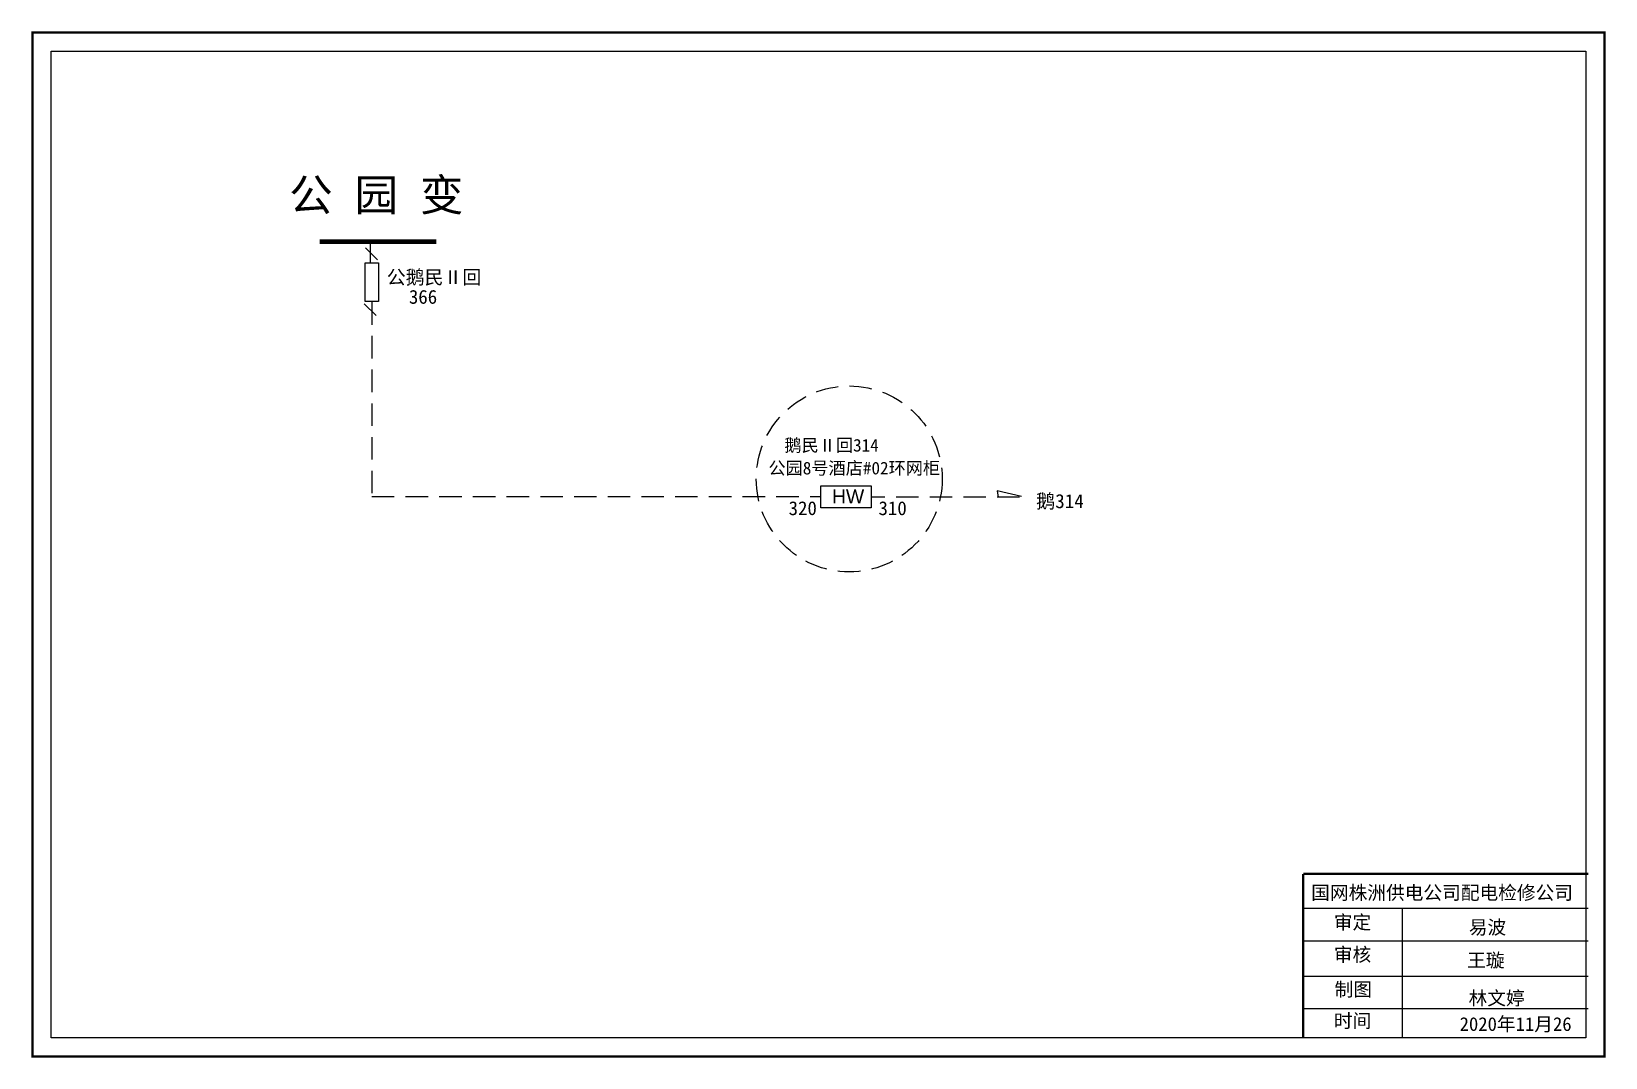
# Model space of a CAD drawing. Extents: x 0 to 344, y 0 to 224.
import ezdxf

# ---------------------------------------------------------------- set-up
doc = ezdxf.new("R2010")
doc.units = 0
doc.header["$LTSCALE"] = 0.774411
doc.linetypes.add('ACAD_ISO02W100', pattern=[15, 12, -3])
doc.linetypes.add('DASHED2', pattern=[9.525, 6.35, -3.175])
doc.layers.get('0').update_dxf_attribs({"linetype": 'CONTINUOUS'})
doc.styles.get("Standard").update_dxf_attribs({"font": 'simkai_0.ttf', "height": 2.5})
doc.styles.add('字体', font='simkai_0.ttf', dxfattribs={"height": 2.5})

msp = doc.modelspace()

# ---------------------------------------------------------------- linework, layer by layer
at = {"linetype": 'Continuous'}
for p, q in [((75.37, 174.26), (72.75, 176.87)), ((75.08, 162.05), (72.46, 164.66)), ((211.02, 123.71), (211.25, 122.32)), ((216.34, 122.44), (211.02, 123.71)), ((278, 32.4), (340.37, 32.4)), ((299.65, 32.39), (299.65, 4.06)), ((278, 25.29), (340.37, 25.29)), ((278, 17.54), (340.37, 17.54)), ((278, 10.44), (340.37, 10.44))]:
    msp.add_line(p, q, dxfattribs=at)
at = {"linetype": 'ACAD_ISO02W100'}
msp.add_line((73.86, 173.6), (73.86, 177.68), dxfattribs=at)
at = {"linetype": 'DASHED2'}
for p, q in [((74.16, 164.98), (74.16, 122.45)), ((74.16, 122.45), (172.42, 122.45)), ((215.92, 122.36), (183.43, 122.36))]:
    msp.add_line(p, q, dxfattribs=at)
at = {"color": 7}
for p, q in [((172.42, 124.83), (183.43, 124.83)), ((172.42, 120), (172.42, 124.83)), ((183.43, 124.83), (183.43, 120)), ((183.43, 120), (172.42, 120))]:
    msp.add_line(p, q, dxfattribs=at)
at = {"linetype": 'Continuous', "const_width": 0.5}
msp.add_lwpolyline([(-0.08, 223.96), (343.9, 223.96), (343.9, -0.01), (-0.08, -0.01)], close=True, dxfattribs=at)
at = {"linetype": 'Continuous'}
msp.add_lwpolyline([(3.97, 219.91), (339.85, 219.91), (339.85, 4.04), (3.97, 4.04)], close=True, dxfattribs=at)
for points, const_width in [([(62.72, 178.25), (88.25, 178.25)], 1), ([(277.97, 39.9), (277.97, 4.17)], 0.5), ([(278, 39.9), (340.37, 39.9)], 0.5)]:
    msp.add_lwpolyline(points, dxfattribs=dict(at, const_width=const_width))
at = {"linetype": 'ACAD_ISO02W100'}
msp.add_lwpolyline([(75.61, 165.13), (72.69, 165.13), (72.69, 173.6), (75.61, 173.6)], close=True, dxfattribs=at)
at = {"color": 1, "linetype": 'DASHED2'}
msp.add_circle((178.63, 126.32), 20.34, dxfattribs=at)

# ---------------------------------------------------------------- texts
at = {"color": 1, "style": '字体'}
for s, height, p in [('鹅民Ⅱ回314', 2.756, (164.44, 132.31)), ('公园8号酒店#02环网柜', 2.7564, (160.95, 127.31))]:
    msp.add_text(s, height=height, dxfattribs=at).set_placement(p)
at = {"style": '字体'}
msp.add_text('鹅314', height=3.068, dxfattribs=at).set_placement((219.53, 119.93))
at = {"linetype": 'Continuous', "attachment_point": 1, "style": '字体'}
for s, insert, char_height, width in [('公 园 变', (56.05, 191.95), 7, 83.5042), ('公鹅民Ⅱ回', (77.43, 171.97), 3.03, 79.785), ('国网株洲供电公司配电检修公司', (279.74, 37.3), 3, 82.0179), ('审定', (284.7, 30.84), 3, 23.4615), ('易波', (314.22, 29.73), 3, 23.4615), ('审核', (284.7, 23.77), 3, 23.4615), ('王璇', (313.86, 22.52), 3, 33.0539), ('制图', (284.86, 16.15), 3, 23.4615), ('林文婷', (314.18, 14.23), 3, 60.45), ('时间', (284.7, 9.27), 3, 23.4615), ('2020年11月26', (312.22, 8.56), 3, 27.2667)]:
    msp.add_mtext(s, dxfattribs=dict(at, insert=insert, char_height=char_height, width=width))
at = {"linetype": 'Continuous', "width": 6.8539, "attachment_point": 1}
for s, insert, char_height in [('366', (82.27, 167.67), 3.03), ('320', (165.37, 121.43), 3.03), ('{\\fArial|b0|i0|c0|p32;HW}', (174.86, 124.01), 3.0298), ('310', (185.04, 121.43), 3.03)]:
    msp.add_mtext(s, dxfattribs=dict(at, insert=insert, char_height=char_height))

doc.saveas('drawing.dxf')
